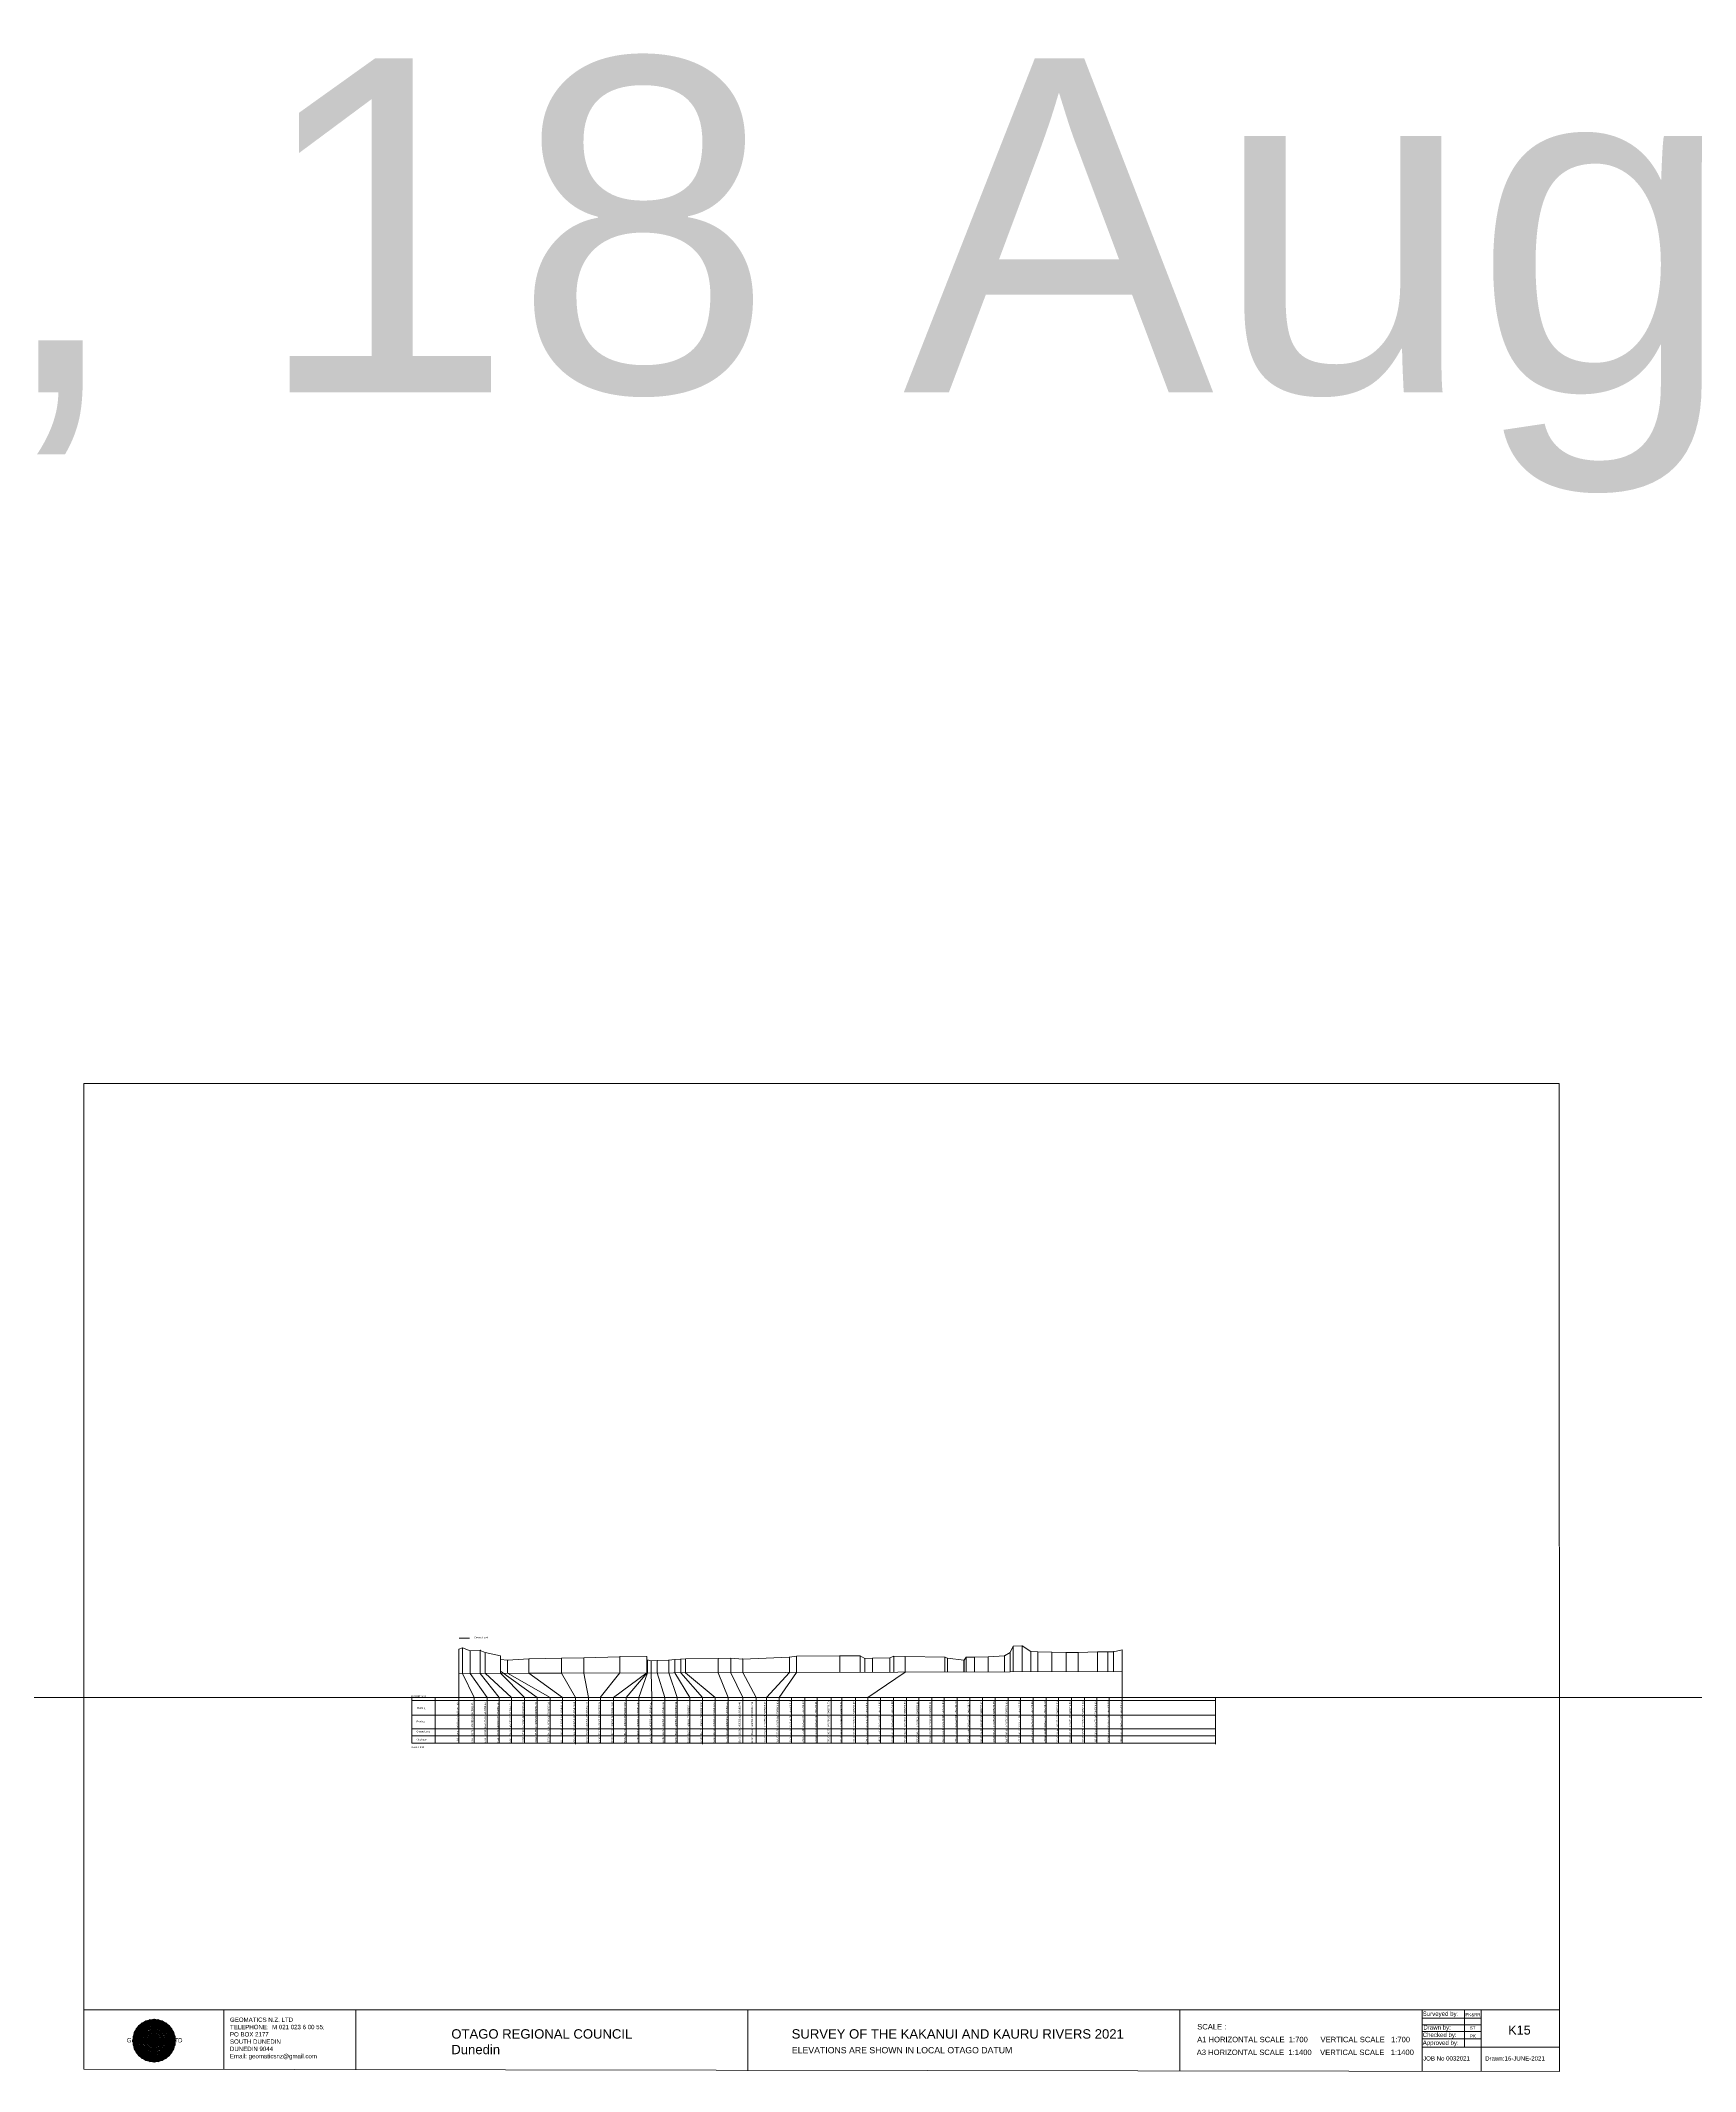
# Model space of a CAD drawing. Header units: millimetres. Extents: x -13804604 to 13046302109, y -19137686871 to 1424964600.
# Drawn here: x -2096692 to -1601305, y 33009 to 641027 of the extents above; entities that cross this region are included whole.
import ezdxf

# ---------------------------------------------------------------- set-up
doc = ezdxf.new("R2010")
doc.units = ezdxf.units.MM
doc.header["$PDMODE"] = 35
doc.header["$PDSIZE"] = 20
doc.layers.get('0').update_dxf_attribs({"lineweight": 0})
doc.layers.add('Datum revision K8-21', color=7, linetype='Continuous', lineweight=0)
doc.layers.add('geo', color=7, linetype='Continuous', lineweight=0)
doc.styles.get("Standard").update_dxf_attribs({"font": 'arial.ttf'})

# ---------------------------------------------------------------- blocks, each defined once
blk = doc.blocks.new('Geomatics_Circle_SPT')
at = {"layer": 'geo', "color": 2, "linetype": 'Continuous', "lineweight": 0}
for p, q in [((0, 25.2), (-25.2, 0)), ((-24.7, 4.9), (-4.9, 24.7)), ((-24.7, -4.9), (4.9, 24.7)), ((-4.9, 24.7), (24.7, -4.9)), ((25.2, 0), (0, 25.2)), ((4.9, 24.7), (24.7, 4.9)), ((4.9, -24.7), (-24.7, 4.9)), ((-24.7, 0), (0, -24.7)), ((-9.7, 23.3), (-23.3, 9.6)), ((9.7, 23.3), (-23.3, -9.7)), ((-23.3, 9.7), (9.7, -23.3)), ((-21, 14), (-14, 21)), ((-21, -14), (14, 21)), ((14, -21), (-21, 14)), ((0, 0), (-17.8, 17.8)), ((0, 0), (-17.8, -17.8)), ((-14, 21), (21, -14)), ((21, 14), (-14, -21)), ((23.3, -9.7), (-9.7, 23.3)), ((-9.7, -23.3), (23.3, 9.7)), ((24.7, 4.9), (-4.9, -24.7)), ((0, 0), (17.8, 17.8)), ((0, 0), (17.8, -17.8)), ((0, -24.8), (25.2, 0)), ((23.3, 9.7), (9.7, 23.3)), ((14, 21), (21, 14)), ((17.8, 18.1), (17.8, 18.1)), ((-4.9, -24.7), (-24.7, -4.9)), ((-23.3, -9.7), (-9.7, -23.3)), ((-14, -21), (-21, -14)), ((-17.8, -17.8), (-17.8, -17.8)), ((24.7, -4.9), (4.9, -24.7)), ((9.7, -23.3), (23.3, -9.7)), ((21, -14), (14, -21)), ((18.1, -17.8), (18.1, -17.8)), ((4.9, -24.7), (4.9, -24.7))]:
    blk.add_line(p, q, dxfattribs=at)
at = {"layer": 'geo', "color": 1, "linetype": 'Continuous', "lineweight": 0}
for p, q in [((-4.9, 24.8), (-24.7, -4.9)), ((4.9, 24.7), (-24.7, 4.9)), ((-23.3, 9.7), (0, 25.2)), ((-23.3, -9.6), (0, 25.2)), ((4.9, 24.8), (-21, -14)), ((-4.9, 24.7), (-21, 14)), ((4.9, 24.7), (-14, 21)), ((-4.9, 24.7), (-14, -20.9)), ((-9.7, 23.3), (0, 25.2)), ((-9.7, -23.3), (0, 25.2)), ((0, 0), (-4.9, 24.7)), ((-4.9, 24.7), (-4.9, 24.7)), ((21, -14), (-4.9, 24.7)), ((24.8, 4.9), (-4.9, 24.7)), ((14, 21), (-4.9, 24.7)), ((-0.2, 25.1), (-0.2, 25.1)), ((0, 25.2), (9.7, -23.3)), ((0, 25.2), (23.3, -9.7)), ((0, 25.2), (23.3, 9.7)), ((0, 25.2), (9.7, 23.3)), ((0, 0), (4.9, 24.7)), ((21, 14), (4.9, 24.8)), ((14, -21), (4.9, 24.7)), ((24.7, -4.9), (4.9, 24.7)), ((4.9, 24.7), (4.9, 24.7)), ((-25.2, 0), (9.7, 23.3)), ((-25.2, 0), (-9.6, 23.3)), ((-25.2, 0), (23.3, 9.7)), ((-25.2, 0), (-23.3, 9.7)), ((-23.3, -9.7), (-25.2, 0)), ((-9.6, -23.3), (-25.2, 0)), ((9.7, -23.3), (-25.2, 0)), ((14, 21), (-24.7, -4.9)), ((-14, 21), (-24.7, 4.9)), ((21, 14), (-24.7, 4.9)), ((-21, 14), (-24.7, -4.9)), ((0, 0), (-24.7, 4.9)), ((-24.7, 4.9), (-21, -14)), ((-24.7, 4.9), (-4.9, -24.7)), ((-24.7, 4.9), (14, -21)), ((-24.7, 4.9), (-24.7, 4.9)), ((0, 0), (-24.7, -4.9)), ((-23.3, -9.6), (17.8, 17.8)), ((-23.3, 9.7), (-17.8, 17.9)), ((-23.3, -9.6), (-17.8, 17.9)), ((-23.3, 9.7), (17.8, 17.8)), ((-17.8, -17.8), (-23.3, 9.7)), ((0, -25.2), (-23.3, 9.7)), ((-23.3, 9.7), (17.8, -17.8)), ((-23.3, 9.7), (25.2, 0)), ((-23.3, 9.4), (-23.3, 9.4)), ((-23.3, -9.7), (25.2, 0)), ((14, 21), (-21, 14)), ((-14, 21), (-21, -14)), ((0, 0), (-21, 14)), ((-21, 14), (-14, -21)), ((-21, 14), (4.9, -24.7)), ((-21, 14), (-21, 14)), ((24.7, 4.9), (-21, 14)), ((0, 0), (-21, -14)), ((-17.9, 17.6), (-17.9, 17.6)), ((-17.8, 17.8), (9.7, 23.3)), ((-17.8, 17.8), (-9.6, 23.3)), ((-17.8, -17.8), (9.7, 23.3)), ((-17.8, -17.8), (-9.7, 23.3)), ((-9.7, -23.3), (-17.8, 17.8)), ((-17.8, 17.8), (9.7, -23.3)), ((-17.8, 17.8), (23.3, -9.6)), ((-17.8, 17.8), (23.3, 9.7)), ((-17.8, -17.8), (23.3, 9.7)), ((0, 0), (-14, 21)), ((-14, 21), (-4.9, -24.7)), ((-14, 21), (-14, 21)), ((24.7, -4.9), (-14, 21)), ((21, 14), (-14, 21)), ((-14, -21), (24.7, 4.9)), ((0, 0), (-14, -21)), ((-9.8, 23.1), (-9.8, 23.1)), ((-9.7, 23.3), (0, -25.2)), ((-9.6, 23.3), (17.8, -17.8)), ((-9.6, 23.3), (25.2, 0)), ((-9.6, 23.3), (17.8, 17.8)), ((-9.6, -23.3), (17.8, 17.9)), ((25.2, 0), (-9.6, -23.3)), ((-4.9, -24.7), (21, 14)), ((0, 0), (-4.9, -24.7)), ((0, -25.2), (9.7, 23.3)), ((0, 0), (14, 21)), ((0, 0), (21, 14)), ((23.3, 9.7), (0, -25.2)), ((0, 0), (24.8, 4.9)), ((0, 0), (4.9, -24.7)), ((0, 0), (14, -21)), ((0, 0), (21, -14)), ((0, 0), (24.8, -4.9)), ((4.9, -24.7), (14, 21)), ((4.9, -24.7), (24.7, 4.9)), ((9.4, 23.3), (9.4, 23.3)), ((9.7, 23.3), (17.8, -17.8)), ((9.7, 23.3), (25.2, 0)), ((9.7, 23.3), (17.8, 17.9)), ((17.8, 17.8), (9.7, -23.3)), ((25.2, 0), (9.7, -23.3)), ((21, -14), (14, 21)), ((24.7, 4.9), (14, 21)), ((14, 21), (14, 21)), ((14, -21), (21, 14)), ((17.6, 17.9), (17.6, 17.9)), ((17.8, 17.8), (23.3, -9.7)), ((17.8, 17.8), (23.3, 9.7)), ((23.3, 9.7), (17.8, -17.8)), ((24.7, -4.9), (21, 14)), ((21, 14), (21, 14)), ((21, -14), (24.7, 4.9)), ((23.1, 9.8), (23.1, 9.8)), ((23.3, 9.7), (25.2, 0)), ((25.2, 0), (23.3, -9.6)), ((24.7, 4.9), (24.7, 4.9)), ((25.1, 0.2), (25.1, 0.2)), ((-25.2, 0), (23.3, -9.7)), ((-25.1, -0.2), (-25.1, -0.2)), ((-24.7, -4.9), (-24.7, -4.9)), ((-24.7, -4.9), (-14, -21)), ((-24.7, -4.9), (4.9, -24.7)), ((-24.7, -4.9), (21, -14)), ((-17.8, -17.8), (-23.3, -9.7)), ((0, -25.2), (-23.3, -9.6)), ((17.8, -17.8), (-23.3, -9.6)), ((-23.1, -9.8), (-23.1, -9.8)), ((-21, -14), (24.7, -4.9)), ((-21, -14), (-21, -14)), ((-21, -14), (-4.9, -24.7)), ((-21, -14), (14, -21)), ((23.3, -9.7), (-17.8, -17.8)), ((-9.6, -23.3), (-17.8, -17.8)), ((9.7, -23.3), (-17.8, -17.8)), ((-17.6, -17.9), (-17.6, -17.9)), ((-14, -21), (21, -14)), ((-14, -21), (-14, -21)), ((-14, -21), (4.9, -24.7)), ((17.8, -17.8), (-9.7, -23.3)), ((0, -25.2), (-9.7, -23.3)), ((-9.4, -23.3), (-9.4, -23.3)), ((-4.9, -24.7), (24.7, -4.9)), ((-4.9, -24.7), (14, -21)), ((23.3, -9.6), (0, -25.2)), ((9.7, -23.3), (0, -25.2)), ((4.9, -24.7), (21, -14)), ((17.8, -17.8), (9.7, -23.3)), ((9.8, -23.1), (9.8, -23.1)), ((14, -21), (24.7, -4.9)), ((14, -21), (14, -21)), ((23.3, -9.6), (17.8, -17.8)), ((17.9, -17.6), (17.9, -17.6)), ((21, -14), (21, -14)), ((23.3, -9.4), (23.3, -9.4)), ((24.7, -4.9), (24.7, -4.9)), ((-4.9, -24.7), (-4.9, -24.7)), ((0.2, -25.1), (0.2, -25.1)), ((4.9, -24.7), (4.9, -24.7))]:
    blk.add_line(p, q, dxfattribs=at)
at = {"layer": 'geo', "color": 114, "linetype": 'Continuous', "lineweight": 0}
for p, q in [((-20.9, 14), (4.9, 24.7)), ((0, 25.2), (-17.8, 17.8)), ((-14, 21), (-4.9, 24.7)), ((-4.9, 24.7), (14, -21)), ((17.8, -17.8), (0, 25.2)), ((4.9, 24.7), (21, -14)), ((17.9, 17.8), (-25.2, 0)), ((-24.7, 4.9), (14, 21)), ((-24.7, -4.9), (21, 14)), ((-14, -21), (-24.7, 4.9)), ((9.7, 23.3), (-23.3, 9.7)), ((0, 0), (-23.3, 9.7)), ((-23.3, 9.7), (-9.7, -23.3)), ((0, 0), (-23.3, -9.7)), ((-4.9, -24.7), (-21, 14)), ((24.8, 4.9), (-20.9, -14)), ((-17.8, 17.8), (0, -25.2)), ((4.9, -24.7), (-14, 21)), ((0, 0), (-9.7, 23.3)), ((0, 0), (-9.7, -23.3)), ((0, 0), (9.7, 23.3)), ((0, 0), (23.3, 9.7)), ((0, 0), (9.7, -23.3)), ((0, 0), (23.3, -9.7)), ((23.3, -9.7), (9.7, 23.3)), ((14, 21), (24.7, -4.9)), ((25.2, 0), (17.8, 17.8)), ((21, 14), (24.7, 4.9)), ((-25.2, 0), (-17.8, -17.8)), ((-21, -14), (-24.7, -4.9)), ((-17.8, -17.8), (25.2, 0)), ((24.8, -4.9), (-14, -21)), ((-9.6, -23.3), (23.3, -9.7)), ((21, -14), (-4.9, -24.8)), ((0, -25.2), (17.9, -17.8)), ((14, -21), (4.9, -24.8))]:
    blk.add_line(p, q, dxfattribs=at)
at = {"layer": 'geo', "color": 250, "linetype": 'Continuous', "lineweight": 0}
for p, q in [((-4.9, 24.7), (4.9, 24.7)), ((-4.9, 24.7), (-4.9, -24.7)), ((0, 0), (0, 25.2)), ((4.9, 24.7), (4.9, -24.7)), ((0, 0), (-25.2, 0)), ((24.7, 4.9), (-24.7, 4.9)), ((-24.7, 4.9), (-24.7, -4.9)), ((-23.3, 9.7), (23.3, 9.7)), ((-23.3, 9.7), (-23.3, 9.7)), ((-23.3, -9.7), (-23.3, 9.7)), ((21, 14), (-21, 14)), ((-21, 14), (-21, -14)), ((-17.8, 17.8), (17.8, 17.8)), ((-17.8, -17.8), (-17.8, 17.8)), ((-14, 21), (-14, 21)), ((14, 21), (-14, 21)), ((-14, 20.9), (-14, -21)), ((-9.7, 23.3), (9.7, 23.3)), ((-9.7, -23.3), (-9.7, 23.3)), ((0, 0), (0, -25.2)), ((0, 0), (25.2, 0)), ((9.7, -23.3), (9.7, 23.3)), ((14, 21), (14, -21)), ((17.8, -17.8), (17.8, 17.8)), ((21, 14), (21, 14)), ((21, -14), (21, 14)), ((23.3, 9.7), (23.3, -9.7)), ((24.7, 4.9), (24.7, 4.9)), ((24.7, -4.9), (24.7, 4.9)), ((-24.7, -4.9), (24.7, -4.9)), ((23.3, -9.7), (-23.3, -9.7)), ((-21, -14), (21, -14)), ((17.8, -17.8), (-17.8, -17.8)), ((-14, -21), (14, -21)), ((9.7, -23.3), (-9.7, -23.3)), ((-4.9, -24.7), (4.9, -24.7))]:
    blk.add_line(p, q, dxfattribs=at)
blk = doc.blocks.new('GeomaticsNZ TITLE BLOCK')
at = {"color": 7, "linetype": 'Continuous', "lineweight": 0}
for p, q in [((0, 94.9), (0, 1579.2)), ((0, 1579.2), (2363.4, 1579.2)), ((2363.4, 1579.2), (2364, 94.9)), ((2364, 94.9), (0, 94.9)), ((0, 94.9), (0, 0)), ((15.9, 94.9), (2364, 94.9)), ((224.3, 95.2), (224.3, -0.3)), ((2364, 94.9), (382.6, 94.9)), ((435.8, 95.2), (435.8, -0.7)), ((1063.4, 94.9), (1063.4, -2.4)), ((1755.4, 94.9), (1755.4, -2.6)), ((2143.9, 94.9), (2143.7, -3)), ((2143.9, 81.9), (2238.6, 81.7)), ((2143.9, 71), (2238.6, 71)), ((2211.5, 94.9), (2211.5, 36.1)), ((2238.6, 94.8), (2238.6, -3.2)), ((2364, -3.5), (2364, 94.9)), ((2143.6, 60.4), (2238.6, 60.4)), ((2143.8, 48.6), (2238.6, 48.6)), ((2143.8, 35.4), (2364, 35.3)), ((0, 0), (2364, -3.5))]:
    blk.add_line(p, q, dxfattribs=at)
at = {"color": 7, "linetype": 'Continuous', "lineweight": 0, "xscale": 1.36, "yscale": 1.36, "zscale": 1.36}
blk.add_blockref('Geomatics_Circle_SPT', (112.4, 45.7), dxfattribs=at)
at = {"color": 7, "linetype": 'Continuous', "lineweight": 0}
for s, p in [('PK&RR', (2213.2, 84.8)), ('ST', (2220.3, 63.6)), ('PK', (2220.4, 50.6))]:
    blk.add_text(s, height=5, dxfattribs=at).set_placement(p)
at = {"color": 7, "linetype": 'Continuous', "lineweight": 0, "attachment_point": 1}
for s, width, heights, insert, char_height in [('{\\C256;GEOMATICS N.Z. LTD                   \\PTELEPHONE:  M 021 023 6 00 55;\\PPO BOX 2177\\PSOUTH DUNEDIN\\PDUNEDIN 9044\\PEmail: geomaticsnz@gmail.com}', 3535.727, [94.7], (234, 82.7), 7), ('{\\C256;Surveyed by:}', 3535.727, [0], (2144.7, 92.4), 7), ('{\\C256;Drawn by:}', 3535.727, [0], (2145.8, 70.4), 7), ('{\\C256;Geomatics N.Z. LTD                   }', 125.079, [15.8], (68.8, 49.9), 7), ('{\\C256;OTAGO REGIONAL COUNCIL\\PDunedin}', 3535.727, [0], (588.6, 64), 15), ('{\\C256;SURVEY OF THE KAKANUI AND KAURU RIVERS 2021}', 3535.727, [0], (1133.8, 64), 15), ('{\\C256;ELEVATIONS ARE SHOWN IN LOCAL OTAGO DATUM}', 3535.727, [0], (1134.1, 35.4), 10), ('{\\C256;Approved by:}', 3535.727, [0], (2144.7, 45.9), 7), ('{\\C256;Checked by:}', 3535.727, [0], (2144.7, 58.6), 7), ('{\\C256;JOB No 0032021}', 3535.727, [0], (2145.3, 20.8), 7), ('{\\C256;Drawn:16-JUNE-2021}', 3535.727, [0], (2244.7, 20.7), 7)]:
    blk.add_mtext_dynamic_manual_height_columns(s, width=width, gutter_width=159, heights=heights, dxfattribs=dict(at, insert=insert, char_height=char_height))

msp = doc.modelspace()

# ---------------------------------------------------------------- linework, layer by layer
at = {"color": 7, "lineweight": 0}
for p, q in [((-1971511.427, 159405), (-1971511.427, 135602.182)), ((-1968094.538, 158945), (-1968094.538, 152177.027)), ((-1965067.792, 159055), (-1965067.792, 152185.085)), ((-1963584.923, 158415), (-1963584.923, 152189.033)), ((-1806458.074, 158459), (-1806458.074, 152607.341)), ((-1805543.968, 160339), (-1805543.968, 152609.775)), ((-1802884.268, 160419), (-1802884.268, 152616.855)), ((-1800221.587, 158740), (-1800221.587, 152623.944)), ((-1798148.188, 158620), (-1798148.188, 152629.464)), ((-1793984.942, 158490), (-1793984.942, 152640.547)), ((-1789638.683, 158440), (-1789638.683, 152652.118)), ((-1786075.54, 158470), (-1786075.54, 152661.604)), ((-1780272.622, 158610), (-1780272.622, 152677.053)), ((-1777213.827, 158620), (-1777213.827, 152685.196)), ((-1775534.32, 158670), (-1775534.32, 152689.667)), ((-1772913.357, 159180), (-1772913.357, 131248.305)), ((-1959025.095, 157425), (-1959025.095, 152201.172)), ((-1959000.073, 156345), (-1959000.073, 152827.484)), ((-1956884.498, 156095), (-1956884.498, 152206.871)), ((-1950498.746, 156495), (-1950498.746, 152223.871)), ((-1940732.091, 156706), (-1940720.228, 152249.904)), ((-1934043.251, 156816), (-1934043.251, 152267.68)), ((-1923247.463, 157166), (-1923247.463, 152296.421)), ((-1915208.927, 156446), (-1915208.927, 152317.821)), ((-1915116.659, 156186), (-1915116.659, 152318.067)), ((-1915029.132, 156164.061), (-1915029.132, 152318.3)), ((-1913919.802, 155886), (-1913919.802, 152321.253)), ((-1912123.619, 156056), (-1912123.619, 152326.035)), ((-1908609.451, 156176), (-1908609.451, 152335.39)), ((-1906777.498, 156316), (-1906777.498, 152340.267)), ((-1905057.599, 156467), (-1905057.599, 152344.846)), ((-1903619.208, 156507), (-1903619.208, 152348.676)), ((-1893871.118, 156617), (-1893871.118, 152374.627)), ((-1890071.764, 156687), (-1890071.764, 152384.742)), ((-1886513.051, 156477), (-1886502.181, 152394.245)), ((-1872516.999, 157077), (-1872516.999, 152431.477)), ((-1870404.239, 157288), (-1870404.239, 152437.101)), ((-1857435.322, 157468), (-1857435.322, 152471.628)), ((-1851356.011, 157408), (-1851356.011, 152487.812)), ((-1849940.182, 156628), (-1849940.182, 152491.582)), ((-1847605.746, 156718), (-1847605.746, 152497.796)), ((-1842430.174, 156818), (-1842430.174, 152511.575)), ((-1841278.94, 157278), (-1841278.94, 152514.64)), ((-1825970.398, 157065.32), (-1825970.398, 152555.395)), ((-1825226.917, 156739), (-1825226.917, 152557.374)), ((-1820268.153, 156089), (-1820268.153, 152570.575)), ((-1820215.711, 156119), (-1820215.711, 152570.715)), ((-1819644.862, 157029), (-1819644.862, 152572.235)), ((-1817162.812, 156999), (-1817162.812, 152578.842)), ((-1813051.996, 157129), (-1813051.996, 152589.786)), ((-1808103.674, 157469), (-1808103.674, 152602.96)), ((-1962964.289, 131248.305), (-1962964.289, 145000)), ((-1959406.363, 145000), (-1959406.363, 131248.305)), ((-1955753.499, 145000), (-1955753.499, 131248.305)), ((-1951872.671, 145000), (-1951872.671, 131248.305)), ((-1948054.44, 145000), (-1948054.44, 131248.305)), ((-1944152.745, 145000), (-1944152.745, 131248.305)), ((-1940502.979, 145000), (-1940502.979, 131248.305)), ((-1898526.951, 145000), (-1898526.951, 131025.918)), ((-1744935.027, 145000), (-1744935.027, 131025.918))]:
    msp.add_line(p, q, dxfattribs=at)
at = {"color": 1, "linetype": 'Continuous', "lineweight": 0}
msp.add_line((-1971346.786, 162675.782), (-1968274.613, 162675.782), dxfattribs=at)
at = {"color": 7, "linetype": 'Continuous', "lineweight": 0}
for p, q in [((-1971511.427, 152167.931), (-1950498.746, 152223.871)), ((-1978582.016, 145000), (-1978582.016, 131248.305)), ((-1985595.165, 135602.182), (-1744935.027, 135602.182)), ((-1985595.165, 133454.74), (-1744935.027, 133454.74)), ((-1982414.001, 129878.784), (-1982414.001, 129878.784))]:
    msp.add_line(p, q, dxfattribs=at)
at = {"lineweight": 0}
for p, q in [((-1968094.538, 152177.027), (-1962964.289, 145000)), ((-1965067.792, 152185.085), (-1959406.363, 145000)), ((-1963584.923, 152189.033), (-1955753.499, 145000)), ((-1959025.095, 152201.172), (-1951872.671, 145000)), ((-1959000.073, 152827.484), (-1948054.44, 145000)), ((-1944152.745, 145000), (-1956884.498, 152206.871)), ((-1950498.746, 152223.871), (-1940502.979, 145000)), ((-1934043.251, 152267.68), (-1932648.86, 145000)), ((-1923247.463, 152296.421), (-1929159.811, 145000)), ((-1915208.927, 152317.821), (-1925174.516, 145000)), ((-1915116.659, 152318.067), (-1921383.139, 145000)), ((-1915029.132, 152318.3), (-1917607.826, 145000)), ((-1913919.802, 152321.253), (-1913720.164, 145000)), ((-1912123.619, 152326.035), (-1909816.334, 145000)), ((-1908609.451, 152335.39), (-1906175.135, 145000)), ((-1906777.498, 152340.267), (-1902326.236, 145000)), ((-1932648.86, 145000), (-1932648.86, 131248.305)), ((-1929046.218, 145000), (-1929046.218, 131248.305)), ((-1925174.516, 145000), (-1925174.516, 131248.305)), ((-1921383.139, 145000), (-1921383.139, 131248.305)), ((-1917607.826, 145000), (-1917607.826, 131248.305)), ((-1913720.164, 145000), (-1913720.164, 131248.305)), ((-1909816.334, 145000), (-1909816.334, 131248.305)), ((-1906175.135, 145000), (-1906175.135, 131248.305)), ((-1902326.236, 145000), (-1902326.236, 131248.305)), ((-1894739.439, 145000), (-1894739.439, 131248.305)), ((-1890879.968, 145000), (-1890879.968, 131248.305)), ((-1886469.217, 145000), (-1886469.217, 131248.305)), ((-1882471.901, 145000), (-1882471.901, 131248.305)), ((-1879356.796, 145000), (-1879356.796, 131248.305)), ((-1875589.049, 145000), (-1875589.049, 131248.305)), ((-1871911.783, 145000), (-1871911.783, 131248.305)), ((-1867940.481, 145000), (-1867940.481, 131248.305)), ((-1864231.292, 145000), (-1864231.292, 131248.305)), ((-1860048.039, 145000), (-1860048.039, 131248.305)), ((-1856785.554, 145000), (-1856785.554, 131248.305)), ((-1852736.519, 145000), (-1852736.519, 131248.305)), ((-1845235.331, 145000), (-1845235.331, 131248.305)), ((-1841386.432, 145000), (-1841386.432, 131248.305)), ((-1837467.573, 145000), (-1837467.573, 131248.305)), ((-1833801.086, 145000), (-1833801.086, 131248.305)), ((-1829920.161, 145000), (-1829920.161, 131248.305)), ((-1826187.756, 145000), (-1826187.756, 131248.305)), ((-1822335.644, 145000), (-1822335.644, 131248.305)), ((-1818505.193, 145000), (-1818505.193, 131248.305)), ((-1814739.208, 145000), (-1814739.208, 131248.305)), ((-1810905.958, 145000), (-1810905.958, 131248.305)), ((-1807079.549, 145000), (-1807079.549, 131248.305)), ((-1803296.36, 145000), (-1803296.36, 131248.305)), ((-1799556.389, 145000), (-1799556.389, 131248.305)), ((-1795708.319, 145000), (-1795708.319, 131248.305)), ((-1791982.341, 145000), (-1791982.341, 131248.305)), ((-1788076.852, 145000), (-1788076.852, 131248.305)), ((-1784149.701, 145000), (-1784149.701, 131248.305)), ((-1780480.001, 145000), (-1780480.001, 131248.305)), ((-1776756.199, 145000), (-1776756.199, 131248.305))]:
    msp.add_line(p, q, dxfattribs=at)
at = {"color": 1, "lineweight": 0}
msp.add_lwpolyline([(-1971511.427, 159405), (-1970423.889, 159775), (-1968094.538, 158945), (-1965067.792, 159055), (-1963584.923, 158415), (-1959025.095, 157425), (-1959000.073, 156345), (-1956884.498, 156095), (-1950498.746, 156495), (-1940732.091, 156706), (-1934043.251, 156816), (-1923247.463, 157166), (-1915257.616, 157196), (-1915208.927, 156446), (-1915116.659, 156186), (-1913919.802, 155886), (-1912123.619, 156056), (-1908609.451, 156176), (-1906777.498, 156316), (-1905057.599, 156467), (-1903619.208, 156507), (-1893871.118, 156617), (-1890071.764, 156687), (-1886513.051, 156477), (-1872516.999, 157077), (-1870404.239, 157288), (-1857435.322, 157468), (-1851356.011, 157468), (-1849940.182, 156628), (-1847605.746, 156718), (-1842430.174, 156818), (-1841278.94, 157278), (-1837875.16, 157218), (-1825978.782, 157069), (-1825226.917, 156739), (-1820268.153, 156089), (-1820215.711, 156119), (-1819644.862, 157029), (-1817162.812, 156999), (-1813051.996, 157129), (-1808103.674, 157469), (-1806458.074, 158459), (-1805543.968, 160339), (-1802884.268, 160419), (-1800221.587, 158740), (-1798148.188, 158620), (-1793984.942, 158490), (-1789638.683, 158440), (-1786075.54, 158470), (-1780272.622, 158610), (-1777213.827, 158620), (-1775534.32, 158670), (-1772913.357, 159180)], dxfattribs=at)
at = {"color": 7, "lineweight": 0}
for points in [[(-1970423.889, 159775), (-1970403.645, 152170.88)], [(-1970403.645, 152170.88), (-1966937.56, 145000), (-1966937.56, 135602.182)], [(-1772913.357, 152696.645), (-1940720.228, 152249.904), (-1950498.746, 152249.904)], [(-1940720.228, 152249.904), (-1936574.684, 145000), (-1936574.684, 131025.918)], [(-1837875.16, 157218), (-1837862.663, 152523.735), (-1849093.344, 145000), (-1849093.344, 131025.918)], [(-1978582.016, 131248.305), (-1985595.165, 131248.305), (-1985595.165, 145000), (-1744935.027, 145000)], [(-1985595.165, 144076.552), (-1744935.027, 144076.552)], [(-1971511.427, 145000), (-1971511.427, 131248.305), (-1978582.016, 131248.305)], [(-1966937.56, 135602.182), (-1966937.56, 131248.305)], [(-1971511.427, 133454.74), (-1971511.427, 131248.305), (-1744935.027, 131248.305)]]:
    msp.add_lwpolyline(points, dxfattribs=at)
at = {"lineweight": 0}
for points in [[(-1905057.599, 152344.846), (-1898526.951, 145000)], [(-1903619.208, 152348.676), (-1894739.439, 145000)], [(-1893871.118, 152374.627), (-1890879.968, 145000)], [(-1890071.764, 152384.742), (-1886469.217, 145000)], [(-1886502.181, 152394.245), (-1882471.901, 145000)], [(-1872516.999, 152431.477), (-1879356.796, 145000)], [(-1870404.239, 157288), (-1870391.325, 152437.136), (-1875589.049, 145000)]]:
    msp.add_lwpolyline(points, dxfattribs=at)
at = {"color": 7, "linetype": 'Continuous', "lineweight": 0}
msp.add_lwpolyline([(-1985595.165, 139669.381), (-1744935.027, 139669.381)], dxfattribs=at)
at = {"lineweight": 0}
for p in [(-1971511.427, 159405), (-1970423.889, 159775), (-1968094.538, 158945), (-1965067.792, 159055), (-1963584.923, 158415), (-1806458.074, 158459), (-1805543.968, 160339), (-1802884.268, 160419), (-1800221.587, 158740), (-1798148.188, 158620), (-1793984.942, 158490), (-1789638.683, 158440), (-1786075.54, 158470), (-1780272.622, 158610), (-1777213.827, 158620), (-1775534.32, 158670), (-1772913.357, 159180), (-1959025.095, 157425), (-1959000.073, 156345), (-1956884.498, 156095), (-1950498.746, 156495), (-1940732.091, 156706), (-1934043.251, 156816), (-1923247.463, 157166), (-1915257.616, 157196), (-1915208.927, 156446), (-1915116.659, 156186), (-1913919.802, 155886), (-1912123.619, 156056), (-1908609.451, 156176), (-1906777.498, 156316), (-1905057.599, 156467), (-1903619.208, 156507), (-1893871.118, 156617), (-1890071.764, 156687), (-1886513.051, 156477), (-1872516.999, 157077), (-1870404.239, 157288), (-1857435.322, 157468), (-1851356.011, 157408), (-1849940.182, 156628), (-1847605.746, 156718), (-1842430.174, 156818), (-1841278.94, 157278), (-1837875.16, 157218), (-1825978.782, 157069), (-1825226.917, 156739), (-1820268.153, 156089), (-1820215.711, 156119), (-1819644.862, 157029), (-1817162.812, 156999), (-1813051.996, 157129), (-1808103.674, 157469)]:
    msp.add_point(p, dxfattribs=at)
at = {"linetype": 'Continuous', "lineweight": 0}
msp.add_point((-1985595.165, 145000), dxfattribs=at)
at = {"layer": 'Datum revision K8-21', "color": 32, "true_color": 0xcd6928}
msp.add_line((1032674.235, 145000), (-4747632.073, 145000), dxfattribs=at)

# ---------------------------------------------------------------- block references
at = {"color": 7, "linetype": 'Continuous', "lineweight": 0, "xscale": 186.8759599228005, "yscale": 186.8759599228005, "zscale": 186.8759599228005}
msp.add_blockref('GeomaticsNZ TITLE BLOCK', (-2083730.551, 33671.502), dxfattribs=at)

# ---------------------------------------------------------------- texts
at = {"color": 5, "linetype": 'Continuous', "lineweight": 0}
msp.add_text('Wednesday, 18 August 2021 3:20:54 PM', height=100000, dxfattribs=at).set_placement((-2847982.415, 535704.397))
at = {"color": 7, "linetype": 'Continuous', "lineweight": 0}
for s, height, p in [('Ground Level', 500, (-1966915.84, 162653.578)), ('DATUM 45.00', 500, (-1985665.912, 145146.766)), ('Northing', 500, (-1984068.906, 141560.657)), ('Ground Level', 500, (-1984123.634, 134533.521)), ('Easting', 500, (-1984141.711, 137481.59)), ('Section K15', 500, (-1985665.923, 129797.682)), ('Chainage', 500, (-1984121.247, 132077.102)), ('A1 HORIZONTAL SCALE  1:700      VERTICAL SCALE   1:700 ', 1629.12108, (-1750459.799, 41734.674)), ('SCALE :  ', 1629.1211, (-1750443.134, 45568.609)), ('K15', 2715.2018, (-1657348.228, 44026.481)), ('A3 HORIZONTAL SCALE  1:1400    VERTICAL SCALE   1:1400 ', 1629.12108, (-1750582.071, 37900.739))]:
    msp.add_text(s, height=height, dxfattribs=at).set_placement(p)
at = {"color": 7, "lineweight": 0}
for s, p in [('1.09    59.41  1426255.84  5005901.62', (-1971588.469, 131418.811)), ('2.18    59.78  1426255.65  5005900.53', (-1967201.276, 131360.549)), ('4.51    58.95  1426255.85  5005898.20', (-1963392.83, 131372.145)), ('7.54    59.06  1426256.09  5005895.18', (-1959584.726, 131347.93)), ('9.02    58.42  1426255.87  5005893.69', (-1955776.621, 131352.022)), ('13.58   57.43  1426258.44  5005889.40', (-1951968.175, 131304.956)), ('13.60   56.35  1426258.61  5005889.41', (-1948159.73, 131304.956)), ('15.72   56.10  1426259.00  5005887.33', (-1944351.284, 131304.956)), ('22.11   56.50  1426258.20  5005880.74', (-1940542.839, 131360.549)), ('31.87   56.71  1426259.34  5005871.04', (-1936734.734, 131351.681)), ('38.56   56.82  1426259.49  5005864.33', (-1932926.289, 131351.681)), ('49.36   57.17  1426260.05  5005853.54', (-1929117.843, 131372.145)), ('57.35   57.20  1426260.74  5005845.58', (-1925309.397, 131352.022)), ('57.39   56.45  1426261.06  5005845.56', (-1921500.952, 131352.022)), ('57.49   56.19  1426260.87  5005845.45', (-1917692.506, 131352.022)), ('58.68   55.89  1426261.00  5005844.26', (-1913884.402, 131352.022)), ('60.48   56.06  1426260.56  5005842.42', (-1910076.297, 131354.751)), ('63.99   56.18  1426261.12  5005838.94', (-1906268.193, 131354.751)), ('65.83   56.32  1426261.22  5005837.11', (-1902459.747, 131354.751)), ('67.55   56.47  1426261.29  5005835.39', (-1898651.301, 131354.751)), ('68.98   56.51  1426261.57  5005833.97', (-1894842.856, 131354.751)), ('78.73   56.62  1426262.07  5005824.23', (-1891034.41, 131347.93)), ('82.53   56.69  1426262.82  5005820.48', (-1887225.965, 131352.705)), ('86.09   56.48  1426263.19  5005816.94', (-1883417.519, 131352.705)), ('100.09  57.08  1426265.21  5005803.07', (-1879609.073, 131304.956)), ('102.20  57.29  1426264.68  5005800.90', (-1875800.628, 131304.956)), ('115.17  57.47  1426266.36  5005788.03', (-1871992.523, 131304.956)), ('121.25  57.41  1426266.06  5005781.90', (-1868184.078, 131304.956)), ('122.66  56.63  1426266.42  5005780.51', (-1864375.973, 131304.956)), ('125.00  56.72  1426266.80  5005778.20', (-1860567.528, 131304.956)), ('130.17  56.82  1426266.86  5005773.01', (-1856759.423, 131304.956)), ('131.32  57.28  1426267.04  5005771.87', (-1852950.978, 131304.956)), ('134.73  57.22  1426267.23  5005768.47', (-1849142.532, 131304.956)), ('146.63  57.07  1426268.28  5005756.62', (-1845334.086, 131304.956)), ('147.38  56.74  1426268.45  5005755.88', (-1841525.641, 131304.956)), ('152.34  56.09  1426269.11  5005750.96', (-1837717.195, 131304.956)), ('152.39  56.12  1426269.14  5005750.91', (-1833908.75, 131304.956)), ('152.96  57.03  1426268.83  5005750.31', (-1830100.304, 131304.956)), ('155.44  57.00  1426268.96  5005747.83', (-1826291.858, 131304.956)), ('159.55  57.13  1426269.61  5005743.76', (-1822483.413, 131304.956)), ('164.50  57.47  1426269.33  5005738.77', (-1818674.967, 131304.956)), ('166.15  58.46  1426269.94  5005737.17', (-1814866.522, 131304.956)), ('167.06  60.34  1426269.91  5005736.25', (-1811058.076, 131304.956)), ('169.72  60.42  1426270.37  5005733.62', (-1807249.63, 131304.956)), ('172.38  58.74  1426271.85  5005731.08', (-1803441.185, 131304.956)), ('174.46  58.62  1426270.29  5005728.86', (-1799632.739, 131304.956)), ('178.62  58.49  1426271.55  5005724.79', (-1795824.635, 131304.956)), ('182.97  58.44  1426272.37  5005720.50', (-1792016.53, 131304.956)), ('186.53  58.47  1426271.89  5005716.88', (-1788208.085, 131304.956)), ('192.33  58.61  1426272.29  5005711.09', (-1784399.639, 131304.956)), ('195.39  58.62  1426272.29  5005708.02', (-1780591.193, 131304.956)), ('197.07  58.67  1426272.59  5005706.36', (-1776782.748, 131304.956)), ('199.69  59.18  1426272.83  5005703.75', (-1772974.302, 131304.956))]:
    msp.add_text(s, height=500, rotation=90, dxfattribs=at).set_placement(p)

doc.saveas('drawing.dxf')
